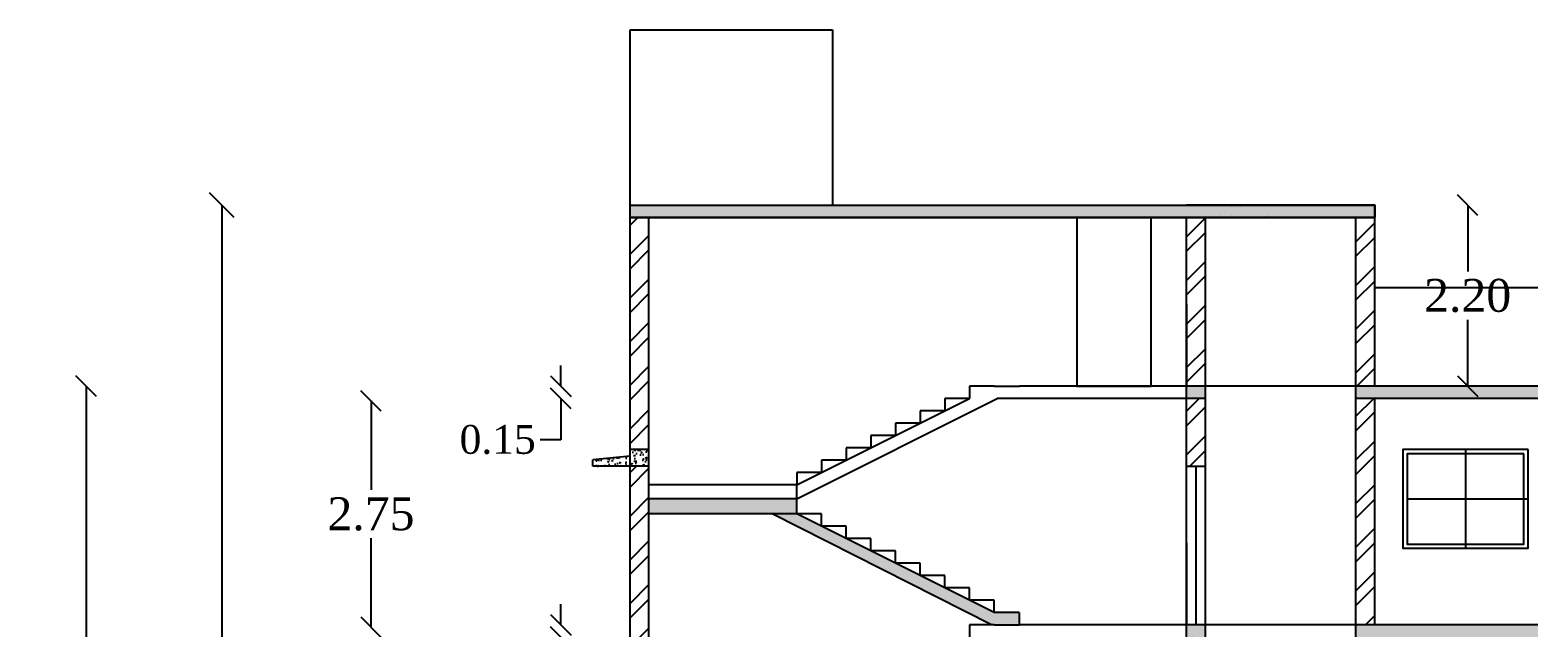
# Model space of a CAD drawing. Header units: metres. Extents: x 16174 to 16363, y 1100 to 1191.
# Drawn here: x 16257.33 to 16275.53, y 1145.88 to 1153.14 of the extents above; entities that cross this region are included whole.
import ezdxf

# ---------------------------------------------------------------- set-up
doc = ezdxf.new("R2010")
doc.units = ezdxf.units.M
doc.header["$MEASUREMENT"] = 0
for name, color, linetype in [('BLK_1_COVERED_AREA', 7, 'Continuous'), ('BLK_1_HT_OF_BLDG', 7, 'Continuous'), ('BLK_1_STAIR_HEADROOM', 7, 'Continuous'), ('BLK_1_TOTAL_HEIGHT', 7, 'Continuous')]:
    doc.layers.add(name, color=color, linetype=linetype)
doc.styles.get("Standard").update_dxf_attribs({"font": 'times.ttf'})
doc.dimstyles.new('23', dxfattribs={"dimtxt": 0.45, "dimasz": 0.3, "dimexe": 0.18, "dimexo": 0.0625, "dimgap": 0.09, "dimtad": 0, "dimtih": 1, "dimtoh": 1, "dimzin": 0, "dimdsep": 46, "dimtxsty": 'Standard', "dimblk": 'OBLIQUE', "dimcen": 0.09, "dimse1": 1, "dimse2": 1, "dimadec": 0, "dimazin": 0, "dimtfac": 1, "dimtofl": 0, "dimtmove": 0, "dimatfit": 3, "dimfxl": 0, "dimtolj": 1, "dimtzin": 0, "dimarcsym": 0})
doc.dimstyles.get("Standard").update_dxf_attribs({"dimtxt": 0.6, "dimasz": 0.3, "dimexe": 0.18, "dimexo": 0.0625, "dimgap": 0.09, "dimtad": 0, "dimzin": 0, "dimdsep": 46, "dimtxsty": 'Standard', "dimblk": 'OBLIQUE', "dimcen": 0.09, "dimse1": 1, "dimse2": 1, "dimadec": 0, "dimazin": 0, "dimtfac": 1, "dimtofl": 0, "dimtmove": 0, "dimatfit": 3, "dimfxl": 0, "dimtolj": 1, "dimtzin": 0, "dimarcsym": 0})
pattern_1 = [(50, (1658.73142, 203.17716), (0.2151780548, -0.0188256405), [0.0225, -0.2475]), (355, (1658.73142, 203.17716), (-0.0416254, 0.22565764), [0.018, -0.198]), (100.4514445, (1658.74935, 203.17559), (0.173552654, 0.2068319973), [0.0191220576, -0.2103426336]), (46.1842, (1658.73142, 203.23716), (0.320172399, -0.049655784), [0.03375, -0.37125]), (96.6356355, (1658.7581, 203.23302), (0.280398584, 0.29223558), [0.0286831026, -0.315514128]), (351.184164, (1658.73142, 203.23716), (0.2803985835, 0.29223558), [0.027, -0.297]), (21, (1658.76142, 203.22216), (0.1790721156, -0.1207856672), [0.0225, -0.2475]), (326, (1658.76142, 203.22216), (0.0729945996, 0.2175450135), [0.018, -0.198]), (71.4514447, (1658.77635, 203.2121), (0.252066713, 0.0967593458), [0.019122057, -0.2103426336]), (37.5, (1658.73142, 203.17716), (0.0036479566, 0.09986815615), [0, -0.1956, 0, -0.201, 0, -0.19875]), (7.5, (1658.73142, 203.17716), (0.0789208612, 0.1183235136), [0, -0.1146, 0, -0.1911, 0, -0.07575]), (327.5, (1658.66452, 203.17716), (0.16014673085, -0.0067664615), [0, -0.075, 0, -0.234, 0, -0.3105]), (317.5, (1658.63452, 203.17716), (0.1749558508, 0.0300314947), [0, -0.0975, 0, -0.1554, 0, -0.2205])]
pattern_2 = [(50, (442.80007, 38.17744), (0.2151780548, -0.0188256405), [0.0225, -0.2475]), (355, (442.80007, 38.17744), (-0.0416254, 0.22565764), [0.018, -0.198]), (100.4514445, (442.818, 38.17587), (0.173552654, 0.2068319973), [0.0191220576, -0.2103426336]), (46.1842, (442.80007, 38.23744), (0.320172399, -0.0496557842), [0.03375, -0.37125]), (96.6356355, (442.82675, 38.2333), (0.280398584, 0.29223558), [0.0286831026, -0.315514128]), (351.184164, (442.80007, 38.23744), (0.2803985835, 0.29223558), [0.027, -0.297]), (21, (442.83007, 38.22244), (0.1790721156, -0.1207856672), [0.0225, -0.2475]), (326, (442.83007, 38.22244), (0.0729945996, 0.2175450135), [0.018, -0.198]), (71.4514447, (442.845, 38.21238), (0.252066713, 0.0967593458), [0.019122057, -0.2103426336]), (37.5, (442.80007, 38.17744), (0.0036479566, 0.09986815615), [0, -0.1956, 0, -0.201, 0, -0.19875]), (7.5, (442.80007, 38.17744), (0.0789208612, 0.1183235136), [0, -0.1146, 0, -0.1911, 0, -0.07575]), (327.5, (442.73317, 38.17744), (0.16014673085, -0.0067664615), [0, -0.075, 0, -0.234, 0, -0.3105]), (317.5, (442.70317, 38.17744), (0.1749558508, 0.0300314947), [0, -0.0975, 0, -0.1554, 0, -0.2205])]
pattern_3 = [(45, (442.80007, 38.17744), (-0.265165043, 0.265165043), []), (45, (442.97685, 38.17744), (-0.265165043, 0.265165043), [])]

# ---------------------------------------------------------------- blocks, each defined once
blk = doc.blocks.new('_Oblique')
at = {"color": 0, "linetype": 'ByBlock', "lineweight": -2}
blk.add_line((-0.5, -0.5), (0.5, 0.5), dxfattribs=at)
blk = doc.blocks.new('*D145')
at = {"layer": 'BLK_1_STAIR_HEADROOM', "color": 0, "lineweight": -2}
for p, q in [((16274.797, 1151.011), (16274.797, 1150.205)), ((16274.797, 1148.811), (16274.797, 1149.617))]:
    blk.add_line(p, q, dxfattribs=at)
at = {"layer": 'Defpoints', "color": 0}
for p in [(16273.67, 1151.011), (16273.67, 1148.811), (16274.797, 1148.811)]:
    blk.add_point(p, dxfattribs=at)
at = {"layer": 'BLK_1_STAIR_HEADROOM', "color": 0, "lineweight": -2, "xscale": 0.25, "yscale": 0.25, "zscale": 0.25}
for p, rotation in [((16274.797, 1151.011), 90), ((16274.797, 1148.811), 270)]:
    blk.add_blockref('_Oblique', p, dxfattribs=dict(at, rotation=rotation))
at = {"layer": 'BLK_1_STAIR_HEADROOM', "color": 0, "insert": (16274.797, 1149.911), "char_height": 0.4, "attachment_point": 5}
blk.add_mtext('\\A1;2.20', dxfattribs=at)
blk = doc.blocks.new('*D146')
at = {"layer": 'BLK_1_HT_OF_BLDG', "color": 0, "lineweight": -2}
for p, q in [((16258.011, 1148.811), (16258.011, 1143.155)), ((16258.011, 1136.911), (16258.011, 1142.567))]:
    blk.add_line(p, q, dxfattribs=at)
at = {"layer": 'Defpoints', "color": 0}
for p in [(16270.843, 1148.811), (16258.011, 1136.911), (16270.843, 1136.911)]:
    blk.add_point(p, dxfattribs=at)
at = {"layer": 'BLK_1_HT_OF_BLDG', "color": 0, "lineweight": -2, "xscale": 0.25, "yscale": 0.25, "zscale": 0.25}
for p, rotation in [((16258.011, 1148.811), 90), ((16258.011, 1136.911), 270)]:
    blk.add_blockref('_Oblique', p, dxfattribs=dict(at, rotation=rotation))
at = {"layer": 'BLK_1_HT_OF_BLDG', "color": 0, "insert": (16258.011, 1142.861), "char_height": 0.4, "attachment_point": 5}
blk.add_mtext('\\A1;11.90', dxfattribs=at)
blk = doc.blocks.new('*D149')
at = {"color": 0, "lineweight": -2}
for p, q in [((16263.778, 1145.911), (16263.778, 1146.161)), ((16263.778, 1145.761), (16263.778, 1145.261)), ((16263.778, 1145.261), (16263.528, 1145.261))]:
    blk.add_line(p, q, dxfattribs=at)
at = {"layer": 'Defpoints', "color": 0}
for p in [(16263.778, 1145.761), (16271.38, 1145.911), (16271.38, 1145.761)]:
    blk.add_point(p, dxfattribs=at)
at = {"color": 0, "lineweight": -2, "xscale": 0.25, "yscale": 0.25, "zscale": 0.25}
for p, rotation in [((16263.778, 1145.911), 270), ((16263.778, 1145.761), 90)]:
    blk.add_blockref('_Oblique', p, dxfattribs=dict(at, rotation=rotation))
at = {"color": 0, "insert": (16263.012, 1145.261), "char_height": 0.35, "attachment_point": 5}
blk.add_mtext('\\A1;0.15', dxfattribs=at)
blk = doc.blocks.new('*D150')
at = {"color": 0, "lineweight": -2}
for p, q in [((16263.778, 1148.811), (16263.778, 1149.061)), ((16263.778, 1148.661), (16263.778, 1148.161)), ((16263.778, 1148.161), (16263.528, 1148.161))]:
    blk.add_line(p, q, dxfattribs=at)
at = {"layer": 'Defpoints', "color": 0}
for p in [(16271.38, 1148.811), (16263.778, 1148.661), (16271.38, 1148.661)]:
    blk.add_point(p, dxfattribs=at)
at = {"color": 0, "lineweight": -2, "xscale": 0.25, "yscale": 0.25, "zscale": 0.25}
for p, rotation in [((16263.778, 1148.811), 270), ((16263.778, 1148.661), 90)]:
    blk.add_blockref('_Oblique', p, dxfattribs=dict(at, rotation=rotation))
at = {"color": 0, "insert": (16263.012, 1148.161), "char_height": 0.35, "attachment_point": 5}
blk.add_mtext('\\A1;0.15', dxfattribs=at)
blk = doc.blocks.new('*D154')
at = {"color": 0, "lineweight": -2}
for p, q in [((16261.473, 1148.632), (16261.473, 1147.551)), ((16261.473, 1145.882), (16261.473, 1146.963))]:
    blk.add_line(p, q, dxfattribs=at)
at = {"layer": 'Defpoints', "color": 0}
for p in [(16269.045, 1148.632), (16261.473, 1145.882), (16269.045, 1145.882)]:
    blk.add_point(p, dxfattribs=at)
at = {"color": 0, "lineweight": -2, "xscale": 0.25, "yscale": 0.25, "zscale": 0.25}
for p, rotation in [((16261.473, 1148.632), 90), ((16261.473, 1145.882), 270)]:
    blk.add_blockref('_Oblique', p, dxfattribs=dict(at, rotation=rotation))
at = {"color": 0, "insert": (16261.473, 1147.257), "char_height": 0.4, "attachment_point": 5}
blk.add_mtext('\\A1;2.75', dxfattribs=at)
blk = doc.blocks.new('*D200')
at = {"layer": 'BLK_1_TOTAL_HEIGHT', "color": 0, "lineweight": -2}
for p, q in [((16259.661, 1151.011), (16259.661, 1144.98)), ((16259.661, 1136.911), (16259.661, 1142.942))]:
    blk.add_line(p, q, dxfattribs=at)
at = {"layer": 'Defpoints', "color": 0}
for p in [(16264.62, 1151.011), (16259.661, 1136.911), (16264.62, 1136.911)]:
    blk.add_point(p, dxfattribs=at)
at = {"layer": 'BLK_1_TOTAL_HEIGHT', "color": 0, "lineweight": -2, "xscale": 0.3, "yscale": 0.3, "zscale": 0.3}
for p, rotation in [((16259.661, 1151.011), 90), ((16259.661, 1136.911), 270)]:
    blk.add_blockref('_Oblique', p, dxfattribs=dict(at, rotation=rotation))
at = {"layer": 'BLK_1_TOTAL_HEIGHT', "color": 0, "insert": (16259.661, 1143.961), "char_height": 0.6, "attachment_point": 5, "rotation": 90}
blk.add_mtext('\\A1;14.10', dxfattribs=at)

msp = doc.modelspace()

# ---------------------------------------------------------------- hatches: boundary and pattern name
h = msp.add_hatch()
h.set_pattern_fill('AR-CONC', color=256, scale=0.03)
h.set_pattern_definition(pattern_2)
h.paths.add_polyline_path([(16273.67, 1151.011), (16264.62, 1151.011), (16264.62, 1150.861), (16273.67, 1150.861)])
h = msp.add_hatch()
h.set_pattern_fill('ANSI32', color=256)
h.set_pattern_definition([(45, (1658.73142, 203.17716), (-0.265165043, 0.265165043), []), (45, (1658.9082, 203.17716), (-0.265165043, 0.265165043), [])])
h.paths.add_polyline_path([(16264.85, 1142.041), (16264.62, 1142.041), (16264.62, 1137.211), (16264.85, 1137.211)])
h.paths.add_polyline_path([(16264.85, 1144.941), (16264.62, 1144.941), (16264.62, 1142.241), (16264.85, 1142.241)])
h.paths.add_polyline_path([(16264.85, 1147.841), (16264.62, 1147.841), (16264.62, 1145.141), (16264.85, 1145.141)])
h.paths.add_polyline_path([(16264.85, 1150.861), (16264.62, 1150.861), (16264.62, 1148.041), (16264.85, 1148.041)])
h.paths.add_polyline_path([(16303.112, 1148.661), (16302.882, 1148.661), (16302.882, 1148.041), (16303.112, 1148.041)])
h.paths.add_polyline_path([(16303.112, 1147.841), (16302.882, 1147.841), (16302.882, 1145.911), (16303.112, 1145.911)])
h.paths.add_polyline_path([(16303.112, 1145.761), (16302.882, 1145.761), (16302.882, 1145.141), (16303.112, 1145.141)])
h.paths.add_polyline_path([(16303.112, 1144.941), (16302.882, 1144.941), (16302.882, 1143.011), (16303.112, 1143.011)])
h.paths.add_polyline_path([(16303.112, 1142.861), (16302.882, 1142.861), (16302.882, 1142.241), (16303.112, 1142.241)])
h.paths.add_polyline_path([(16303.112, 1142.041), (16302.882, 1142.041), (16302.882, 1140.111), (16303.112, 1140.111)])
h.paths.add_polyline_path([(16303.112, 1139.961), (16302.882, 1139.961), (16302.882, 1137.211), (16303.112, 1137.211)])
h.paths.add_polyline_path([(16303.112, 1150.011), (16302.882, 1150.011), (16302.882, 1148.811), (16303.112, 1148.811)])
h = msp.add_hatch()
h.set_pattern_fill('ANSI32', color=256)
h.set_pattern_definition(pattern_3)
h.paths.add_polyline_path([(16271.61, 1150.861), (16271.38, 1150.861), (16271.38, 1150.211), (16271.38, 1148.811), (16271.61, 1148.811)])
h.paths.add_polyline_path([(16271.61, 1148.661), (16271.38, 1148.661), (16271.38, 1147.841), (16271.61, 1147.841)])
h.paths.add_polyline_path([(16271.61, 1145.761), (16271.38, 1145.761), (16271.38, 1144.941), (16271.61, 1144.941)])
h.paths.add_polyline_path([(16271.61, 1142.861), (16271.38, 1142.861), (16271.38, 1142.041), (16271.61, 1142.041)])
h = msp.add_hatch()
h.set_pattern_fill('ANSI32', color=256)
h.set_pattern_definition(pattern_3)
h.paths.add_polyline_path([(16273.67, 1150.211), (16273.67, 1150.861), (16273.44, 1150.861), (16273.44, 1148.811), (16273.67, 1148.811)])
h.paths.add_polyline_path([(16273.67, 1148.661), (16273.44, 1148.661), (16273.44, 1145.911), (16273.67, 1145.911)])
h = msp.add_hatch()
h.set_pattern_fill('AR-CONC', color=256, scale=0.03)
h.set_pattern_definition(pattern_2)
h.paths.add_polyline_path([(16271.61, 1140.111), (16271.38, 1140.111), (16271.38, 1139.961), (16271.61, 1139.961)])
h.paths.add_polyline_path([(16271.61, 1143.011), (16271.38, 1143.011), (16271.38, 1142.861), (16271.61, 1142.861)])
h.paths.add_polyline_path([(16271.61, 1145.911), (16271.38, 1145.911), (16271.38, 1145.761), (16271.61, 1145.761)])
h.paths.add_polyline_path([(16271.61, 1148.811), (16271.38, 1148.811), (16271.38, 1148.661), (16271.61, 1148.661)])
h = msp.add_hatch()
h.set_pattern_fill('AR-CONC', color=256, scale=0.03)
h.set_pattern_definition(pattern_1)
h.paths.add_polyline_path([(16303.112, 1140.111), (16273.44, 1140.111), (16273.44, 1139.961), (16303.112, 1139.961)])
h.paths.add_polyline_path([(16303.112, 1143.011), (16273.44, 1143.011), (16273.44, 1142.861), (16303.112, 1142.861)])
h.paths.add_polyline_path([(16302.882, 1145.911), (16273.44, 1145.911), (16273.44, 1145.761), (16302.882, 1145.761)])
h.paths.add_polyline_path([(16303.112, 1148.811), (16273.44, 1148.811), (16273.44, 1148.661), (16303.112, 1148.661)])
h = msp.add_hatch()
h.set_pattern_fill('AR-CONC', color=256, scale=0.02)
h.set_pattern_definition([(50, (12084.82297, 1180.23235), (0.1434520365, -0.012550427), [0.015, -0.165]), (355, (12084.82297, 1180.23235), (-0.0277502667, 0.150438427), [0.012, -0.132]), (100.4514445, (12084.83493, 1180.2313), (0.1157017693, 0.137887998), [0.0127480384, -0.1402284224]), (46.1842, (12084.82297, 1180.27235), (0.213448266, -0.033103856), [0.0225, -0.2475]), (96.6356355, (12084.84076, 1180.26959), (0.186932389, 0.19482372), [0.019122068, -0.210342752]), (351.184164, (12084.82297, 1180.27235), (0.186932389, 0.19482372), [0.018, -0.198]), (21, (12084.84297, 1180.26235), (0.1193814104, -0.080523778), [0.015, -0.165]), (326, (12084.84297, 1180.26235), (0.0486630664, 0.145030009), [0.012, -0.132]), (71.4514447, (12084.85292, 1180.25564), (0.1680444753, 0.0645062306), [0.012748038, -0.1402284224]), (37.5, (12084.822974, 1180.232346), (0.00243197106, 0.06657877077), [0, -0.1304, 0, -0.134, 0, -0.1325]), (7.5, (12084.822974, 1180.232346), (0.0526139075, 0.0788823424), [0, -0.0764, 0, -0.1274, 0, -0.0505]), (327.5, (12084.778374, 1180.232346), (0.10676448723, -0.00451097435), [0, -0.05, 0, -0.156, 0, -0.207]), (317.5, (12084.75837, 1180.23235), (0.1166372339, 0.0200209965), [0, -0.065, 0, -0.1036, 0, -0.147])])
h.paths.add_polyline_path([(16264.85, 1148.041), (16264.62, 1148.041), (16264.62, 1147.962), (16264.17, 1147.916), (16264.17, 1147.841), (16264.65, 1147.841), (16264.85, 1147.841)])
h = msp.add_hatch()
h.set_pattern_fill('AR-CONC', color=256, scale=0.03)
h.set_pattern_definition(pattern_1)
h.paths.add_polyline_path([(16266.646, 1138.561), (16266.31, 1138.561), (16269.01, 1137.211), (16269.346, 1137.211)])
h.paths.add_polyline_path([(16266.646, 1138.736), (16264.85, 1138.736), (16264.85, 1138.561), (16266.646, 1138.561)])
h.paths.add_polyline_path([(16266.646, 1141.461), (16266.31, 1141.461), (16269.01, 1140.111), (16269.046, 1140.111), (16269.346, 1140.111), (16269.346, 1140.261), (16269.046, 1140.261)])
h.paths.add_polyline_path([(16266.646, 1141.636), (16264.85, 1141.636), (16264.85, 1141.461), (16266.646, 1141.461)])
h.paths.add_polyline_path([(16266.646, 1144.361), (16266.31, 1144.361), (16269.01, 1143.011), (16269.046, 1143.011), (16269.346, 1143.011), (16269.346, 1143.161), (16269.046, 1143.161)])
h.paths.add_polyline_path([(16266.646, 1144.536), (16264.85, 1144.536), (16264.85, 1144.361), (16266.646, 1144.361)])
h.paths.add_polyline_path([(16266.646, 1147.261), (16266.346, 1147.261), (16269.01, 1145.911), (16269.046, 1145.911), (16269.346, 1145.911), (16269.346, 1146.061), (16269.046, 1146.061)])
h.paths.add_polyline_path([(16266.646, 1147.411), (16266.646, 1147.443), (16264.85, 1147.443), (16264.85, 1147.261), (16266.646, 1147.261)])

# ---------------------------------------------------------------- linework, layer by layer
for p, q in [((16264.62, 1151.011), (16264.62, 1153.141)), ((16264.62, 1153.141), (16267.08, 1153.141)), ((16267.08, 1153.141), (16267.08, 1151.011)), ((16264.62, 1136.911), (16264.62, 1151.011)), ((16264.62, 1151.011), (16273.67, 1151.011)), ((16264.62, 1150.861), (16273.67, 1150.861)), ((16264.85, 1136.911), (16264.85, 1150.861)), ((16273.67, 1151.011), (16271.38, 1151.011)), ((16271.38, 1150.211), (16271.38, 1150.861)), ((16273.67, 1150.861), (16271.38, 1150.861)), ((16271.61, 1136.001), (16271.61, 1150.861)), ((16271.777, 1150.88), (16271.777, 1150.88)), ((16271.852, 1151.009), (16271.852, 1151.009)), ((16271.926, 1150.995), (16271.926, 1150.995)), ((16271.93, 1150.88), (16271.93, 1150.88)), ((16271.957, 1150.985), (16271.957, 1150.985)), ((16271.988, 1150.989), (16271.988, 1150.989)), ((16272.037, 1150.995), (16272.037, 1150.995)), ((16272.039, 1151.01), (16272.039, 1151.01)), ((16272.088, 1151.001), (16272.088, 1151.001)), ((16272.092, 1150.885), (16272.092, 1150.885)), ((16272.118, 1151.006), (16272.118, 1151.006)), ((16272.15, 1151.01), (16272.15, 1151.01)), ((16272.157, 1151.008), (16272.157, 1151.008)), ((16272.205, 1150.862), (16272.205, 1150.862)), ((16272.226, 1151.01), (16272.226, 1151.01)), ((16272.245, 1151.003), (16272.245, 1151.003)), ((16272.254, 1150.869), (16272.254, 1150.869)), ((16272.335, 1150.879), (16272.335, 1150.879)), ((16272.366, 1150.884), (16272.366, 1150.884)), ((16272.399, 1151.002), (16272.399, 1151.002)), ((16272.412, 1151.01), (16272.412, 1151.01)), ((16272.561, 1151.008), (16272.561, 1151.008)), ((16272.599, 1151.011), (16272.599, 1151.011)), ((16272.63, 1151.011), (16272.63, 1151.011)), ((16272.641, 1151.001), (16272.641, 1151.001)), ((16272.718, 1151.01), (16272.718, 1151.01)), ((16272.786, 1151.011), (16272.786, 1151.011)), ((16272.871, 1151.009), (16272.871, 1151.009)), ((16272.873, 1151.005), (16272.873, 1151.005)), ((16273.44, 1136.001), (16273.44, 1150.861)), ((16273.67, 1150.211), (16273.67, 1151.011)), ((16271.38, 1136.001), (16271.38, 1150.211)), ((16273.67, 1148.811), (16273.67, 1150.211)), ((16273.67, 1150.011), (16303.112, 1150.011)), ((16271.38, 1149.808), (16271.38, 1148.811)), ((16269.046, 1148.811), (16268.746, 1148.811)), ((16268.746, 1148.811), (16268.746, 1148.661)), ((16269.046, 1148.811), (16269.35, 1148.811)), ((16271.61, 1148.811), (16269.35, 1148.811)), ((16273.44, 1148.811), (16271.61, 1148.811)), ((16303.112, 1148.811), (16273.44, 1148.811)), ((16266.646, 1147.611), (16268.746, 1148.661)), ((16266.646, 1147.443), (16269.081, 1148.661)), ((16268.446, 1148.511), (16268.146, 1148.511)), ((16268.146, 1148.511), (16268.146, 1148.361)), ((16268.746, 1148.661), (16268.446, 1148.661)), ((16268.446, 1148.661), (16268.446, 1148.511)), ((16271.61, 1148.661), (16269.081, 1148.661)), ((16303.112, 1148.661), (16273.44, 1148.661)), ((16273.67, 1145.911), (16273.67, 1148.661)), ((16268.146, 1148.361), (16267.846, 1148.361)), ((16267.846, 1148.361), (16267.846, 1148.211)), ((16267.846, 1148.211), (16267.546, 1148.211)), ((16267.546, 1148.211), (16267.546, 1148.061)), ((16264.62, 1147.962), (16264.17, 1147.916)), ((16264.85, 1148.041), (16264.62, 1148.041)), ((16264.85, 1147.841), (16264.85, 1148.041)), ((16267.546, 1148.061), (16267.246, 1148.061)), ((16267.246, 1148.061), (16267.246, 1147.911)), ((16274.77, 1148.041), (16274.77, 1146.841)), ((16264.17, 1147.841), (16264.17, 1147.916)), ((16264.85, 1147.841), (16264.17, 1147.841)), ((16266.946, 1147.761), (16266.646, 1147.761)), ((16266.646, 1147.761), (16266.646, 1147.611)), ((16267.246, 1147.911), (16266.946, 1147.911)), ((16266.946, 1147.911), (16266.946, 1147.761)), ((16271.38, 1147.841), (16271.61, 1147.841)), ((16271.495, 1147.841), (16271.495, 1145.911)), ((16266.346, 1147.611), (16264.846, 1147.611)), ((16266.646, 1147.611), (16266.346, 1147.611)), ((16266.646, 1147.411), (16266.646, 1147.611)), ((16266.646, 1147.443), (16264.85, 1147.443)), ((16266.646, 1147.261), (16266.646, 1147.411)), ((16274.06, 1147.441), (16275.53, 1147.441)), ((16266.646, 1147.261), (16264.85, 1147.261)), ((16269.01, 1145.911), (16266.346, 1147.261)), ((16266.946, 1147.261), (16266.646, 1147.261)), ((16269.046, 1146.061), (16266.646, 1147.261)), ((16266.946, 1147.111), (16266.946, 1147.261)), ((16267.246, 1147.111), (16266.946, 1147.111)), ((16267.246, 1146.961), (16267.246, 1147.111)), ((16267.546, 1146.961), (16267.246, 1146.961)), ((16267.546, 1146.811), (16267.546, 1146.961)), ((16271.38, 1146.908), (16271.38, 1145.911)), ((16267.846, 1146.811), (16267.546, 1146.811)), ((16267.846, 1146.661), (16267.846, 1146.811)), ((16268.146, 1146.661), (16267.846, 1146.661)), ((16268.146, 1146.511), (16268.146, 1146.661)), ((16274.01, 1146.841), (16275.53, 1146.841)), ((16268.446, 1146.511), (16268.146, 1146.511)), ((16268.446, 1146.361), (16268.446, 1146.511)), ((16268.746, 1146.361), (16268.446, 1146.361)), ((16268.746, 1146.211), (16268.746, 1146.361)), ((16269.046, 1146.211), (16268.746, 1146.211)), ((16269.046, 1146.061), (16269.046, 1146.211)), ((16269.346, 1146.061), (16269.046, 1146.061)), ((16269.346, 1146.061), (16269.346, 1145.911)), ((16269.046, 1145.911), (16268.746, 1145.911)), ((16268.746, 1145.911), (16268.746, 1145.761)), ((16269.046, 1145.911), (16269.35, 1145.911)), ((16271.61, 1145.911), (16269.35, 1145.911)), ((16273.44, 1145.911), (16271.61, 1145.911)), ((16303.112, 1145.911), (16273.44, 1145.911))]:
    msp.add_line(p, q)
msp.add_lwpolyline([(16264.62, 1150.861), (16264.62, 1151.011), (16273.67, 1151.011), (16273.67, 1150.861), (16264.62, 1150.861)])
for points in [[(16275.53, 1148.041), (16274.01, 1148.041), (16274.01, 1146.841), (16275.53, 1146.841)], [(16275.48, 1147.991), (16274.06, 1147.991), (16274.06, 1146.891), (16275.48, 1146.891)]]:
    msp.add_lwpolyline(points, close=True)
at = {"layer": 'BLK_1_COVERED_AREA', "color": 0}
msp.add_lwpolyline([(16270.048, 1148.811), (16270.95, 1148.811), (16270.95, 1150.861), (16270.048, 1150.861)], close=True, dxfattribs=at)

# ---------------------------------------------------------------- dimensions: what is measured, and where the dimension line sits
for p1, p2, distance, override, picture, middle in [((16271.38, 1148.811), (16271.38, 1148.661), -7.602, {"dimtxt": 0.35, "dimasz": 0.25, "dimblk1": 'Oblique', "dimblk2": 'Oblique', "dimsah": 1}, '*D150', (16263.012, 1148.161)), ((16269.045, 1148.632), (16269.045, 1145.882), -7.572, {"dimtxt": 0.4, "dimasz": 0.25, "dimblk1": 'Oblique', "dimblk2": 'Oblique', "dimsah": 1}, '*D154', (16261.473, 1147.257)), ((16271.38, 1145.911), (16271.38, 1145.761), -7.602, {"dimtxt": 0.35, "dimasz": 0.25, "dimblk1": 'Oblique', "dimblk2": 'Oblique', "dimsah": 1}, '*D149', (16263.012, 1145.261))]:
    dim = msp.add_aligned_dim(p1=p1, p2=p2, distance=distance, dimstyle='23', override=override)
    dim.commit()
    dim.dimension.update_dxf_attribs({"geometry": picture, "text_midpoint": middle})
at = {"layer": 'BLK_1_HT_OF_BLDG', "color": 5}
dim = msp.add_aligned_dim(p1=(16270.843, 1148.811), p2=(16270.843, 1136.911), distance=-12.832, dimstyle='23', override={"dimtxt": 0.4, "dimasz": 0.25, "dimblk1": 'Oblique', "dimblk2": 'Oblique', "dimsah": 1}, dxfattribs=at)
dim.commit()
dim.dimension.update_dxf_attribs({"geometry": '*D146', "text_midpoint": (16258.011, 1142.861)})
at = {"layer": 'BLK_1_STAIR_HEADROOM', "color": 1}
dim = msp.add_aligned_dim(p1=(16273.67, 1151.011), p2=(16273.67, 1148.811), distance=1.127, dimstyle='23', override={"dimtxt": 0.4, "dimasz": 0.25, "dimblk1": 'Oblique', "dimblk2": 'Oblique', "dimsah": 1}, dxfattribs=at)
dim.commit()
dim.dimension.update_dxf_attribs({"geometry": '*D145', "text_midpoint": (16274.797, 1149.911)})
at = {"layer": 'BLK_1_TOTAL_HEIGHT', "color": 21}
dim = msp.add_aligned_dim(p1=(16264.62, 1151.011), p2=(16264.62, 1136.911), distance=-4.958, dimstyle='Standard', override={"dimfxl": 75, "dimfxlon": 1, "dimarcsym": 2}, dxfattribs=at)
dim.commit()
dim.dimension.update_dxf_attribs({"geometry": '*D200', "text_midpoint": (16259.661, 1143.961)})

doc.saveas('drawing.dxf')
